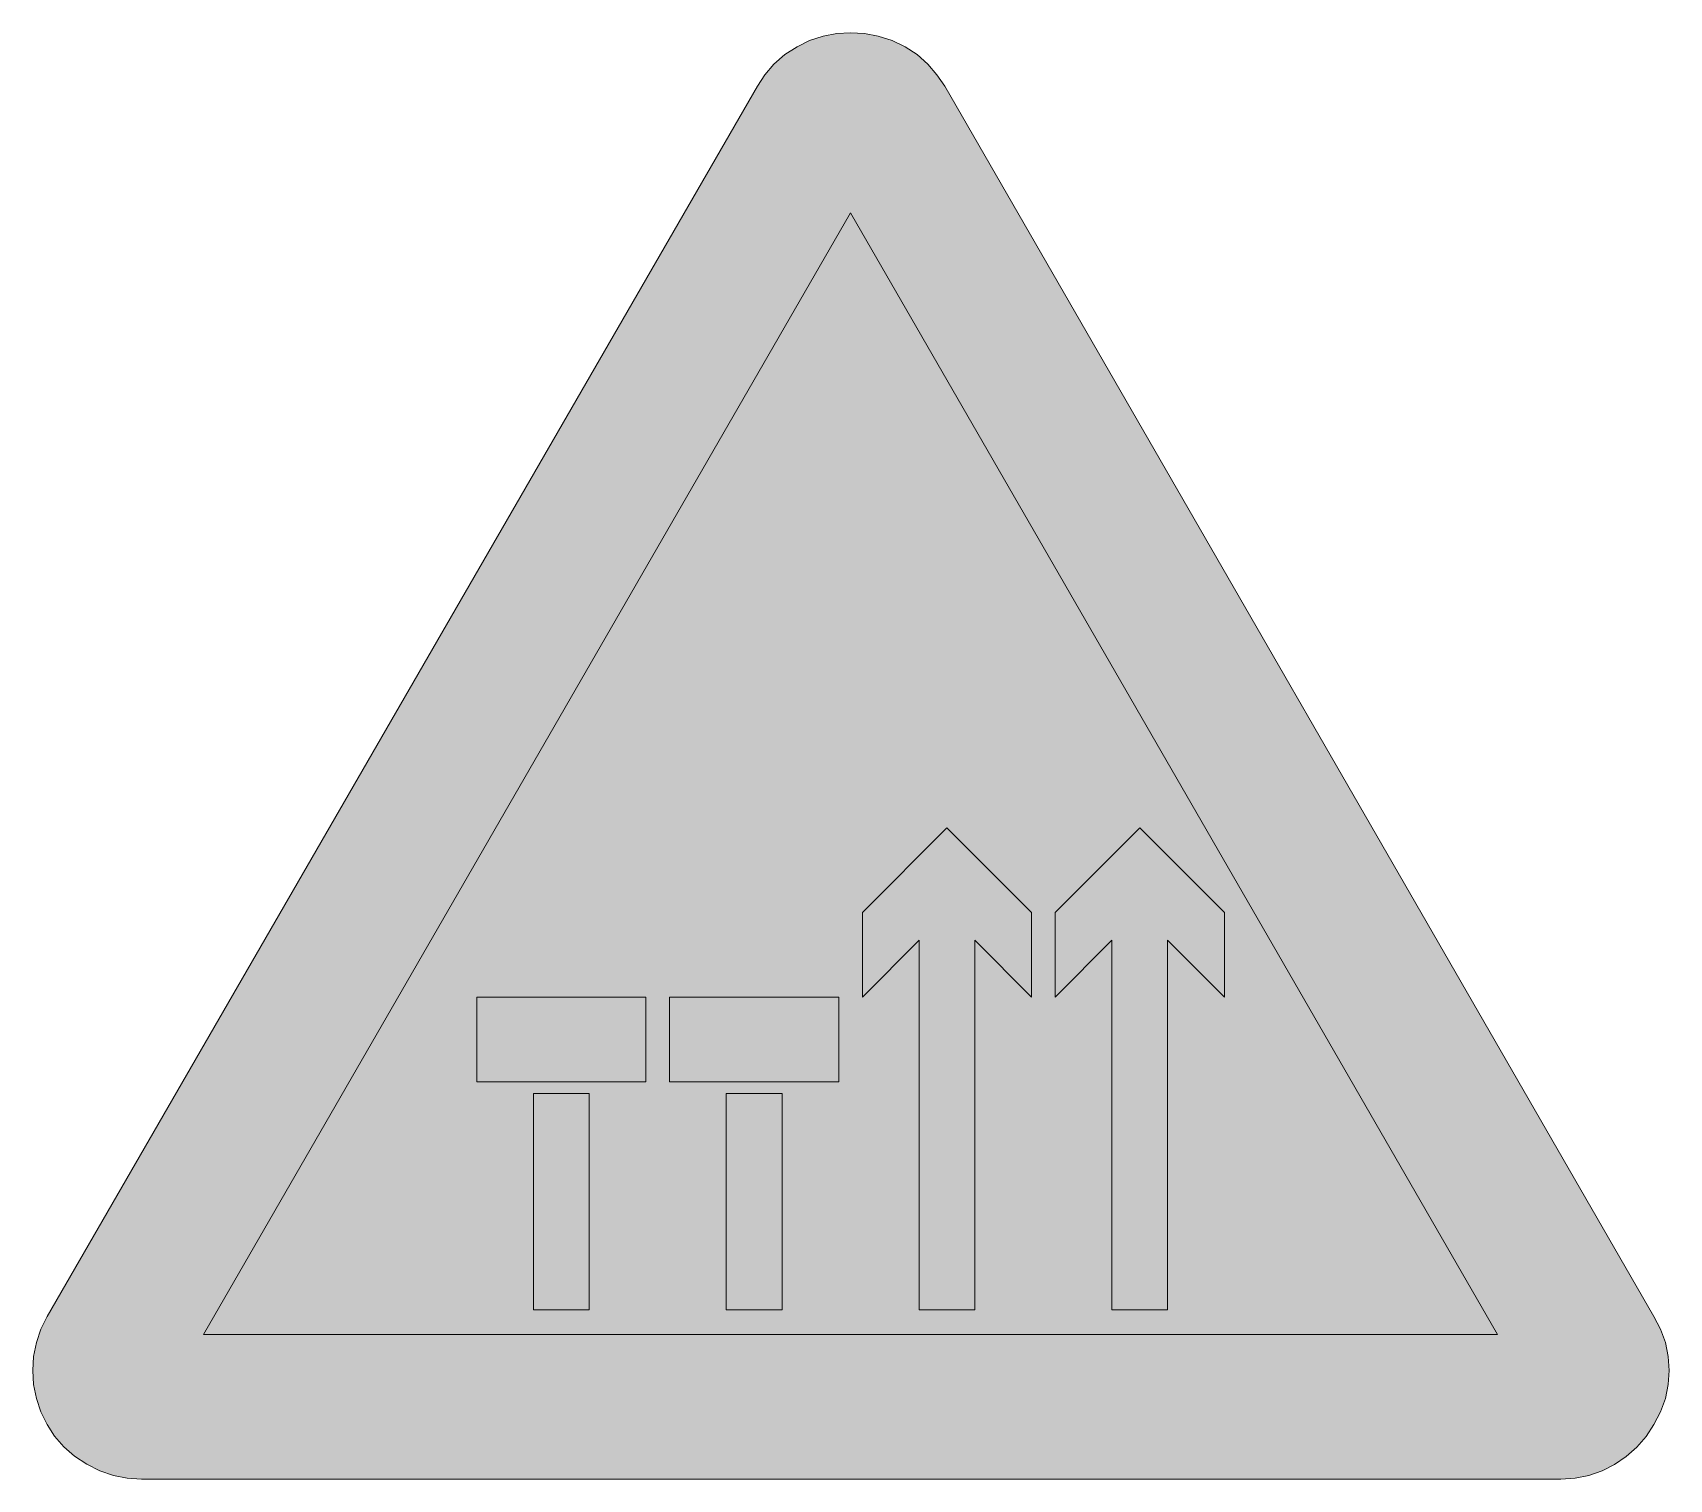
# Model space of a CAD drawing. Header units: metres. Extents: x 147 to 422, y 15 to 258.
import ezdxf

# ---------------------------------------------------------------- set-up
doc = ezdxf.new("R2010")
doc.units = ezdxf.units.M
for name, color, linetype, true_color in [('FILL_BLACK_000000', 7, 'Continuous', 0x000000), ('FILL_RED_FF0000', 7, 'Continuous', 0xff0000), ('FILL_WHITE_FFFFFF', 7, 'Continuous', 0xffffff)]:
    doc.layers.add(name, color=color, linetype=linetype, true_color=true_color)

msp = doc.modelspace()

# ---------------------------------------------------------------- hatches: boundary and pattern name
at = {"layer": 'FILL_BLACK_000000', "true_color": 0x000000}
h = msp.add_hatch(color=7, dxfattribs=at)
h.dxf.hatch_style = 1
h.paths.add_polyline_path([(314.94, 109.8), (314.94, 95.58), (305.4, 105.12), (305.4, 43.02), (296.04, 43.02), (296.04, 105.12), (286.5, 95.58), (286.5, 109.8), (300.72, 124.02), (314.94, 109.8)])
h = msp.add_hatch(color=7, dxfattribs=at)
h.dxf.hatch_style = 1
h.paths.add_polyline_path([(347.34, 109.8), (347.34, 95.58), (337.8, 105.12), (337.8, 43.02), (328.44, 43.02), (328.44, 105.12), (318.9, 95.58), (318.9, 109.8), (333.12, 124.02), (347.34, 109.8)])
h = msp.add_hatch(color=7, dxfattribs=at)
h.dxf.hatch_style = 1
h.paths.add_polyline_path([(240.6, 79.38), (240.6, 43.02), (231.24, 43.02), (231.24, 79.38), (240.6, 79.38)])
h = msp.add_hatch(color=7, dxfattribs=at)
h.dxf.hatch_style = 1
h.paths.add_polyline_path([(273, 79.38), (273, 43.02), (263.64, 43.02), (263.64, 79.38), (273, 79.38)])
at = {"layer": 'FILL_RED_FF0000', "true_color": 0xff0000}
h = msp.add_hatch(color=7, dxfattribs=at)
h.dxf.hatch_style = 1
h.paths.add_polyline_path([(420.64, 39.79), (421.44, 37.53), (421.92, 35.21), (422.09, 32.85), (421.92, 30.49), (421.44, 28.17), (420.64, 25.91), (419.52, 23.76), (418.18, 21.76), (416.62, 19.97), (414.85, 18.4), (412.91, 17.08), (410.81, 16.01), (408.59, 15.23), (406.26, 14.75), (403.86, 14.58), (165.36, 14.58), (162.96, 14.75), (160.64, 15.23), (158.37, 16.02), (156.18, 17.1), (154.13, 18.44), (152.31, 20.03), (150.76, 21.81), (149.52, 23.76), (148.46, 25.91), (147.7, 28.17), (147.24, 30.49), (147.09, 32.85), (147.24, 35.21), (147.7, 37.53), (148.46, 39.79), (149.52, 41.94), (268.86, 248.58), (270.1, 250.53), (271.65, 252.32), (273.47, 253.9), (275.52, 255.24), (277.64, 256.29), (279.89, 257.02), (282.2, 257.44), (284.52, 257.58), (286.84, 257.44), (289.18, 257.02), (291.48, 256.29), (293.7, 255.24), (295.73, 253.9), (297.5, 252.32), (299.04, 250.53), (300.36, 248.58), (419.52, 41.94), (420.64, 39.79)])
h = msp.add_hatch(color=7, dxfattribs=at)
h.dxf.hatch_style = 1
h.paths.add_polyline_path([(250.14, 95.58), (250.14, 81.36), (221.7, 81.36), (221.7, 95.58), (250.14, 95.58)])
h = msp.add_hatch(color=7, dxfattribs=at)
h.dxf.hatch_style = 1
h.paths.add_polyline_path([(282.54, 95.58), (282.54, 81.36), (254.1, 81.36), (254.1, 95.58), (282.54, 95.58)])
at = {"layer": 'FILL_WHITE_FFFFFF', "true_color": 0xffffff}
h = msp.add_hatch(color=7, dxfattribs=at)
h.dxf.hatch_style = 1
h.paths.add_polyline_path([(175.8, 38.88), (284.52, 227.34), (393.24, 38.88), (175.8, 38.88)])

# ---------------------------------------------------------------- linework, layer by layer
at = {"layer": 'FILL_BLACK_000000', "lineweight": 0, "true_color": 0x000000}
for points in [[(314.94, 109.8), (314.94, 95.58), (305.4, 105.12), (305.4, 43.02), (296.04, 43.02), (296.04, 105.12), (286.5, 95.58), (286.5, 109.8), (300.72, 124.02)], [(347.34, 109.8), (347.34, 95.58), (337.8, 105.12), (337.8, 43.02), (328.44, 43.02), (328.44, 105.12), (318.9, 95.58), (318.9, 109.8), (333.12, 124.02)], [(240.6, 79.38), (240.6, 43.02), (231.24, 43.02), (231.24, 79.38)], [(273, 79.38), (273, 43.02), (263.64, 43.02), (263.64, 79.38)]]:
    msp.add_lwpolyline(points, close=True, dxfattribs=at)
at = {"layer": 'FILL_RED_FF0000', "lineweight": 0, "true_color": 0xff0000}
for points in [[(420.64, 39.79), (421.44, 37.53), (421.92, 35.21), (422.09, 32.85), (421.92, 30.49), (421.44, 28.17), (420.64, 25.91), (419.52, 23.76), (418.18, 21.76), (416.62, 19.97), (414.85, 18.4), (412.91, 17.08), (410.81, 16.01), (408.59, 15.23), (406.26, 14.75), (403.86, 14.58), (165.36, 14.58), (162.96, 14.75), (160.64, 15.23), (158.37, 16.02), (156.18, 17.1), (154.13, 18.44), (152.31, 20.03), (150.76, 21.81), (149.52, 23.76), (148.46, 25.91), (147.7, 28.17), (147.24, 30.49), (147.09, 32.85), (147.24, 35.21), (147.7, 37.53), (148.46, 39.79), (149.52, 41.94), (268.86, 248.58), (270.1, 250.53), (271.65, 252.32), (273.47, 253.9), (275.52, 255.24), (277.64, 256.29), (279.89, 257.02), (282.2, 257.44), (284.52, 257.58), (286.84, 257.44), (289.18, 257.02), (291.48, 256.29), (293.7, 255.24), (295.73, 253.9), (297.5, 252.32), (299.04, 250.53), (300.36, 248.58), (419.52, 41.94)], [(250.14, 95.58), (250.14, 81.36), (221.7, 81.36), (221.7, 95.58)], [(282.54, 95.58), (282.54, 81.36), (254.1, 81.36), (254.1, 95.58)]]:
    msp.add_lwpolyline(points, close=True, dxfattribs=at)
at = {"layer": 'FILL_WHITE_FFFFFF', "lineweight": 0, "true_color": 0xff0000}
msp.add_lwpolyline([(175.8, 38.88), (284.52, 227.34), (393.24, 38.88)], close=True, dxfattribs=at)

doc.saveas('drawing.dxf')
